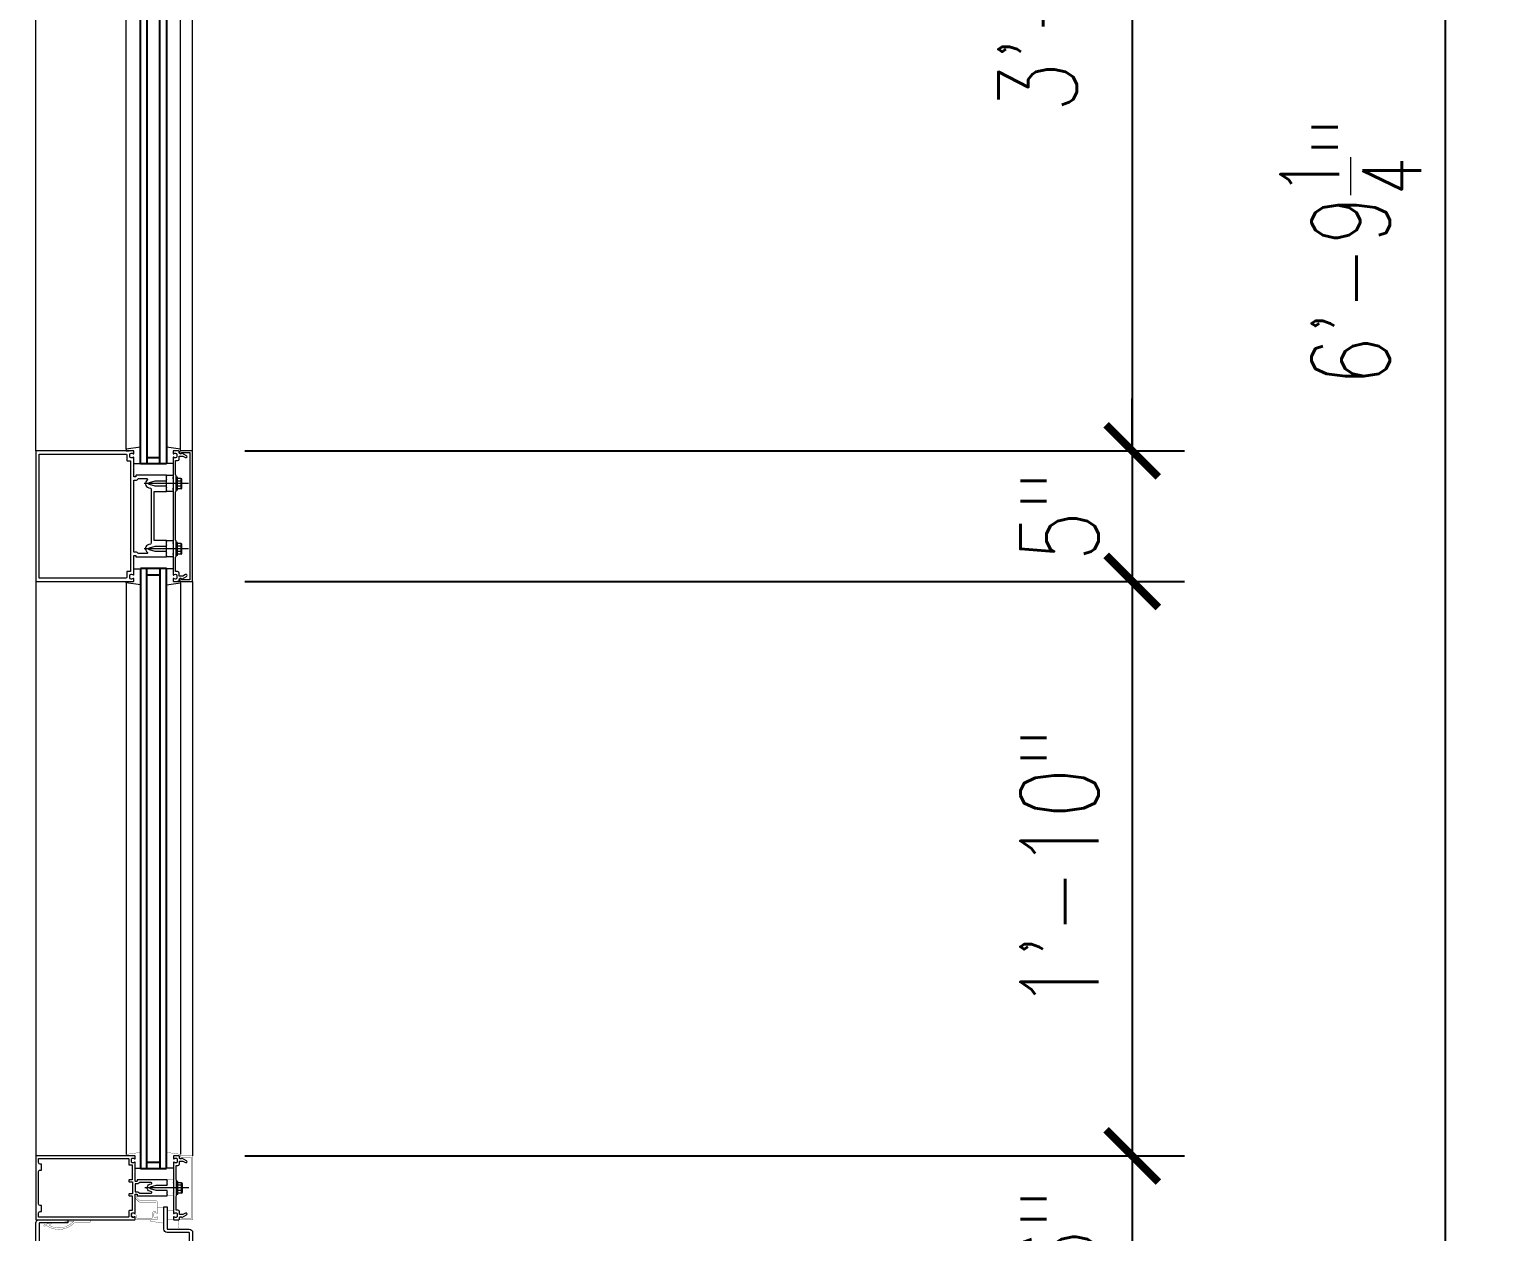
# Model space of a CAD drawing. Header units: inches. Extents: x 3850 to 5846, y -3 to 909.
# Drawn here: x 4794.1 to 4850.5, y 732.1 to 778.1 of the extents above; entities that cross this region are included whole.
import ezdxf

# ---------------------------------------------------------------- set-up
doc = ezdxf.new("R2010")
doc.units = ezdxf.units.IN
doc.header["$LTSCALE"] = 0.5
doc.header["$MEASUREMENT"] = 0
doc.layers.get('0').update_dxf_attribs({"lineweight": 18})
doc.layers.get('Defpoints').update_dxf_attribs({"color": 140, "lineweight": 18})
for name, color, linetype, lineweight in [('A-Anno-Dims', 211, 'Continuous', 18), ('A-Detl-Fine', 90, 'Continuous', 18), ('A-Detl-Medm', 31, 'Continuous', 25), ('A-Detl-Thin', 150, 'Continuous', 18), ('A-Detl-Wide', 213, 'Continuous', 50)]:
    doc.layers.add(name, color=color, linetype=linetype, lineweight=lineweight)
doc.styles.add('Arch-Dim', font='romans.shx', dxfattribs={"width": 0.75})
doc.dimstyles.new('Aec-Arch-I-96', dxfattribs={"dimscale": 96, "dimtxt": 0.09375, "dimasz": 0.0625, "dimexe": 0.0625, "dimexo": 0.0625, "dimgap": 0.03125, "dimtad": 1, "dimdec": 4, "dimzin": 3, "dimdsep": 46, "dimlunit": 4, "dimtxsty": 'Arch-Dim', "dimblk": 'ARCHTICK', "dimcen": 0.09375, "dimazin": 2, "dimtfac": 0.75, "dimtdec": 4, "dimtix": 1, "dimtmove": 2, "dimatfit": 2, "dimfxl": 1, "dimtolj": 1, "dimtzin": 0, "dimarcsym": 0})

# ---------------------------------------------------------------- blocks, each defined once
blk = doc.blocks.new('_ArchTick')
at = {"color": 0, "linetype": 'ByBlock', "const_width": 0.15}
blk.add_lwpolyline([(-0.5, -0.5), (0.5, 0.5)], dxfattribs=at)
blk = doc.blocks.new('*D156')
at = {"layer": 'A-Anno-Dims', "color": 0, "lineweight": -2, "transparency": 16777216}
for p, q in [((4802.32, 810.25), (4850.32, 810.25)), ((4848.32, 729.004), (4848.32, 810.25)), ((4802.32, 729.004), (4850.32, 729.004))]:
    blk.add_line(p, q, dxfattribs=at)
at = {"layer": 'Defpoints', "color": 0, "transparency": 16777216}
for p in [(4800.32, 810.25), (4848.32, 810.25), (4800.32, 729.004)]:
    blk.add_point(p, dxfattribs=at)
at = {"layer": 'A-Anno-Dims', "color": 0, "lineweight": -2, "transparency": 16777216, "xscale": 2, "yscale": 2, "zscale": 2}
for p, rotation in [((4848.32, 810.25), 90), ((4848.32, 729.004), 270)]:
    blk.add_blockref('_ArchTick', p, dxfattribs=dict(at, rotation=rotation))
at = {"layer": 'A-Anno-Dims', "color": 0, "transparency": 16777216, "insert": (4844.695, 769.627), "char_height": 3, "attachment_point": 5, "rotation": 90, "style": 'Arch-Dim'}
blk.add_mtext('\\A1;6\'-9{\\H0.750000x;\\S1/4;}"', dxfattribs=at)
blk = doc.blocks.new('*D157')
at = {"layer": 'A-Anno-Dims', "color": 0, "lineweight": -2, "transparency": 16777216}
for p, q in [((4802.32, 810.25), (4862.321, 810.25)), ((4860.321, 57), (4860.321, 810.25)), ((4802.32, 57), (4862.321, 57))]:
    blk.add_line(p, q, dxfattribs=at)
at = {"layer": 'Defpoints', "color": 0, "transparency": 16777216}
for p in [(4800.32, 810.25), (4860.321, 810.25), (4800.32, 57)]:
    blk.add_point(p, dxfattribs=at)
at = {"layer": 'A-Anno-Dims', "color": 0, "lineweight": -2, "transparency": 16777216, "xscale": 2, "yscale": 2, "zscale": 2}
for p, rotation in [((4860.321, 810.25), 90), ((4860.321, 57), 270)]:
    blk.add_blockref('_ArchTick', p, dxfattribs=dict(at, rotation=rotation))
at = {"layer": 'A-Anno-Dims', "color": 0, "transparency": 16777216, "insert": (4856.696, 433.625), "char_height": 3, "attachment_point": 5, "rotation": 90, "style": 'Arch-Dim'}
blk.add_mtext('\\A1;62\'-9{\\H0.750000x;\\S1/4;}"', dxfattribs=at)
blk = doc.blocks.new('*D173')
at = {"layer": 'A-Detl-Wide', "color": 0, "lineweight": -2, "transparency": 16777216}
for p, q in [((4802.32, 798.25), (4838.32, 798.25)), ((4836.32, 798.25), (4836.32, 762)), ((4802.32, 762), (4838.32, 762))]:
    blk.add_line(p, q, dxfattribs=at)
at = {"layer": 'Defpoints', "color": 0, "transparency": 16777216}
for p in [(4800.32, 798.25), (4800.32, 762), (4836.32, 762)]:
    blk.add_point(p, dxfattribs=at)
at = {"layer": 'A-Detl-Wide', "color": 0, "lineweight": -2, "transparency": 16777216, "xscale": 2, "yscale": 2, "zscale": 2}
for p, rotation in [((4836.32, 798.25), 90), ((4836.32, 762), 270)]:
    blk.add_blockref('_ArchTick', p, dxfattribs=dict(at, rotation=rotation))
at = {"layer": 'A-Detl-Wide', "color": 0, "transparency": 16777216, "insert": (4832.695, 780.125), "char_height": 3, "attachment_point": 5, "rotation": 90, "style": 'Arch-Dim'}
blk.add_mtext('\\A1;3\'-0{\\H0.750000x;\\S1/4;}"', dxfattribs=at)
blk = doc.blocks.new('*D174')
at = {"layer": 'A-Detl-Wide', "color": 0, "lineweight": -2, "transparency": 16777216}
for p, q in [((4836.32, 762), (4836.32, 764)), ((4802.32, 762), (4838.32, 762)), ((4836.32, 762), (4836.32, 757)), ((4802.32, 757), (4838.32, 757)), ((4836.32, 757), (4836.32, 755))]:
    blk.add_line(p, q, dxfattribs=at)
at = {"layer": 'Defpoints', "color": 0, "transparency": 16777216}
for p in [(4800.32, 762), (4800.32, 757), (4836.32, 757)]:
    blk.add_point(p, dxfattribs=at)
at = {"layer": 'A-Detl-Wide', "color": 0, "lineweight": -2, "transparency": 16777216, "xscale": 2, "yscale": 2, "zscale": 2}
for p, rotation in [((4836.32, 762), 270), ((4836.32, 757), 90)]:
    blk.add_blockref('_ArchTick', p, dxfattribs=dict(at, rotation=rotation))
at = {"layer": 'A-Detl-Wide', "color": 0, "transparency": 16777216, "insert": (4833.534, 759.5), "char_height": 3, "attachment_point": 5, "rotation": 90, "style": 'Arch-Dim'}
blk.add_mtext('\\A1;5"', dxfattribs=at)
blk = doc.blocks.new('*D175')
at = {"layer": 'A-Detl-Wide', "color": 0, "lineweight": -2, "transparency": 16777216}
for p, q in [((4802.32, 757), (4838.32, 757)), ((4836.32, 757), (4836.32, 735)), ((4802.32, 735), (4838.32, 735))]:
    blk.add_line(p, q, dxfattribs=at)
at = {"layer": 'Defpoints', "color": 0, "transparency": 16777216}
for p in [(4800.32, 757), (4800.32, 735), (4836.32, 735)]:
    blk.add_point(p, dxfattribs=at)
at = {"layer": 'A-Detl-Wide', "color": 0, "lineweight": -2, "transparency": 16777216, "xscale": 2, "yscale": 2, "zscale": 2}
for p, rotation in [((4836.32, 757), 90), ((4836.32, 735), 270)]:
    blk.add_blockref('_ArchTick', p, dxfattribs=dict(at, rotation=rotation))
at = {"layer": 'A-Detl-Wide', "color": 0, "transparency": 16777216, "insert": (4833.534, 746), "char_height": 3, "attachment_point": 5, "rotation": 90, "style": 'Arch-Dim'}
blk.add_mtext('\\A1;1\'-10"', dxfattribs=at)
blk = doc.blocks.new('*D176')
at = {"layer": 'A-Detl-Wide', "color": 0, "lineweight": -2, "transparency": 16777216}
for p, q in [((4802.32, 735), (4838.32, 735)), ((4836.32, 735), (4836.32, 729.003)), ((4795.819, 729.003), (4838.32, 729.003))]:
    blk.add_line(p, q, dxfattribs=at)
at = {"layer": 'Defpoints', "color": 0, "transparency": 16777216}
for p in [(4800.32, 735), (4793.819, 729.003), (4836.32, 729.003)]:
    blk.add_point(p, dxfattribs=at)
at = {"layer": 'A-Detl-Wide', "color": 0, "lineweight": -2, "transparency": 16777216, "xscale": 2, "yscale": 2, "zscale": 2}
for p, rotation in [((4836.32, 735), 90), ((4836.32, 729.003), 270)]:
    blk.add_blockref('_ArchTick', p, dxfattribs=dict(at, rotation=rotation))
at = {"layer": 'A-Detl-Wide', "color": 0, "transparency": 16777216, "insert": (4833.534, 732.001), "char_height": 3, "attachment_point": 5, "rotation": 90, "style": 'Arch-Dim'}
blk.add_mtext('\\A1;6"', dxfattribs=at)

msp = doc.modelspace()

# ---------------------------------------------------------------- linework, layer by layer
at = {"layer": 'A-Detl-Fine'}
for p, q in [((4797.78003, 762.06037), (4797.78003, 798.19097)), ((4799.85954, 762.06037), (4799.85954, 798.18918)), ((4799.85954, 762.05998), (4799.31954, 762.13652)), ((4799.85954, 761.99998), (4799.85954, 762.05998)), ((4798.07003, 761.51998), (4798.32003, 761.51998)), ((4799.56954, 761.51998), (4799.31954, 761.51998)), ((4799.73857, 760.99317), (4799.69857, 760.99317)), ((4799.69857, 760.49317), (4799.69857, 760.99317)), ((4799.73857, 760.49317), (4799.73857, 760.99317)), ((4799.87825, 760.94609), (4799.73857, 760.94609)), ((4799.87825, 760.84463), (4799.73857, 760.84463)), ((4799.88218, 760.55658), (4799.88218, 760.92977)), ((4799.90088, 760.92977), (4799.88218, 760.92977)), ((4799.91318, 760.59099), (4799.91318, 760.89536)), ((4800.16429, 760.74998), (4798.47048, 760.74998)), ((4799.73857, 760.49317), (4799.69857, 760.49317)), ((4799.87825, 760.64171), (4799.73857, 760.64171)), ((4799.87825, 760.54026), (4799.73857, 760.54026)), ((4799.90088, 760.55658), (4799.88218, 760.55658)), ((4800.16429, 758.24998), (4798.47048, 758.24998)), ((4799.73857, 758.49317), (4799.69857, 758.49317)), ((4799.69857, 757.99317), (4799.69857, 758.49317)), ((4799.73857, 757.99317), (4799.69857, 757.99317)), ((4799.73857, 757.99317), (4799.73857, 758.49317)), ((4799.87825, 758.44609), (4799.73857, 758.44609)), ((4799.87825, 758.34463), (4799.73857, 758.34463)), ((4799.87825, 758.14171), (4799.73857, 758.14171)), ((4799.87825, 758.04026), (4799.73857, 758.04026)), ((4799.90088, 758.42977), (4799.88218, 758.42977)), ((4799.88218, 758.05658), (4799.88218, 758.42977)), ((4799.90088, 758.05658), (4799.88218, 758.05658)), ((4799.91318, 758.09099), (4799.91318, 758.39536)), ((4798.07003, 757.47959), (4798.32003, 757.47959)), ((4799.56954, 757.47959), (4799.31954, 757.47959)), ((4797.78003, 756.93959), (4797.78003, 735.05899)), ((4799.85954, 756.93959), (4799.85954, 735.06047)), ((4798.12127, 734.53128), (4798.31978, 734.53128)), ((4799.58663, 734.53128), (4799.34231, 734.53128)), ((4800.18136, 733.77846), (4798.48755, 733.77846)), ((4799.75564, 734.02164), (4799.71564, 734.02164)), ((4799.71564, 733.52164), (4799.71564, 734.02164)), ((4799.75564, 733.52164), (4799.75564, 734.02164)), ((4799.89532, 733.97456), (4799.75564, 733.97456)), ((4799.89532, 733.87311), (4799.75564, 733.87311)), ((4799.89925, 733.58505), (4799.89925, 733.95824)), ((4799.91795, 733.95824), (4799.89925, 733.95824)), ((4799.93025, 733.61946), (4799.93025, 733.92384)), ((4799.75564, 733.52164), (4799.71564, 733.52164)), ((4799.89532, 733.67019), (4799.75564, 733.67019)), ((4799.89532, 733.56873), (4799.75564, 733.56873)), ((4799.91795, 733.58505), (4799.89925, 733.58505))]:
    msp.add_line(p, q, dxfattribs=at)
for points in [[(4798.32003, 762.13652), (4797.78003, 762.05998), (4797.78003, 761.99998), (4797.89566, 761.99998)], [(4798.32003, 756.86306), (4797.78003, 756.93959), (4797.78003, 756.99959), (4797.89566, 756.99959)], [(4799.31954, 756.86306), (4799.85954, 756.93959), (4799.85954, 756.99959), (4799.74391, 756.99959)]]:
    msp.add_lwpolyline(points, dxfattribs=at)
for points in [[(4799.56978, 760.43698), (4799.31978, 760.43698), (4799.31978, 761.06298), (4799.56978, 761.06298)], [(4799.56978, 757.93698), (4799.31978, 757.93698), (4799.31978, 758.56298), (4799.56978, 758.56298)]]:
    msp.add_lwpolyline(points, close=True, dxfattribs=at)
at = {"layer": 'A-Detl-Fine', "const_width": 0.01111}
for points in [[(4798.32003, 735.13377), (4797.79232, 735.05899)], [(4797.79232, 735.05899), (4797.79232, 735.00035)], [(4797.79232, 735.00035), (4797.90531, 735.00035)], [(4799.33183, 735.13525), (4799.85954, 735.06047)], [(4799.85954, 735.00184), (4799.74654, 735.00184)], [(4799.85954, 735.06047), (4799.85954, 735.00184)], [(4799.34256, 734.08433), (4799.58685, 734.08433)], [(4799.58685, 733.47259), (4799.34256, 733.47259)], [(4798.97633, 733.02561), (4799.22064, 733.02561)], [(4799.5871, 732.9091), (4799.34278, 732.9091)], [(4794.64319, 732.3695), (4794.63178, 732.36332), (4794.6241, 732.35311), (4794.62129, 732.34038)], [(4794.62129, 732.34038), (4794.62544, 732.32511), (4794.63632, 732.31423), (4794.65159, 732.31008)], [(4794.64318, 732.3695), (4794.90816, 732.43529)], [(4794.65159, 732.31008), (4794.65367, 732.31016), (4794.65576, 732.31037), (4794.65775, 732.31068)], [(4794.73071, 732.3288), (4794.65778, 732.31072)], [(4794.73052, 732.32888), (4794.79021, 732.29255), (4794.8532, 732.26089), (4794.9189, 732.23422), (4794.98667, 732.2129), (4795.05591, 732.19725), (4795.12598, 732.18762), (4795.19628, 732.18433)], [(4794.82137, 732.34311), (4794.89035, 732.3089), (4794.96405, 732.28155), (4795.04075, 732.26148), (4795.11873, 732.24913), (4795.19628, 732.24491)], [(4794.9165, 732.41828), (4794.82231, 732.34302)], [(4794.91068, 732.43562), (4794.90984, 732.43558), (4794.90898, 732.43546), (4794.90816, 732.43529)], [(4794.92031, 732.42599), (4794.919, 732.43085), (4794.91554, 732.43431), (4794.91068, 732.43562)], [(4794.91652, 732.41832), (4794.91856, 732.42044), (4794.91986, 732.42306), (4794.92031, 732.42599)], [(4795.19628, 732.24491), (4795.26031, 732.24774), (4795.32363, 732.25608), (4795.38588, 732.26974), (4795.4467, 732.28852), (4795.50573, 732.31224), (4795.56262, 732.34068), (4795.61701, 732.37366), (4795.66854, 732.41098), (4795.71686, 732.45243), (4795.76161, 732.49783)], [(4795.19628, 732.18433), (4795.25929, 732.18693), (4795.32195, 732.19459), (4795.38387, 732.20714), (4795.44472, 732.22437), (4795.50411, 732.24611), (4795.56169, 732.27217), (4795.6171, 732.30235), (4795.66998, 732.33647), (4795.71997, 732.37434), (4795.76669, 732.41577), (4795.8098, 732.46057)], [(4795.41901, 732.49634), (4795.41901, 732.52664)], [(4795.76182, 732.49634), (4795.41901, 732.49634)], [(4795.44931, 732.55692), (4795.43404, 732.55278), (4795.42317, 732.5419), (4795.41903, 732.52664)], [(4795.44931, 732.55692), (4796.39623, 732.55692)], [(4796.39623, 732.45921), (4795.80989, 732.45921)], [(4796.39623, 732.55692), (4796.39623, 732.45921)], [(4798.69294, 732.55655), (4798.80593, 732.55655)], [(4798.69294, 732.49791), (4798.69294, 732.55655)], [(4799.22064, 732.42313), (4798.69294, 732.49791)], [(4799.34278, 732.55731), (4799.5871, 732.55731)], [(4799.80809, 732.56448), (4799.79437, 732.50333), (4799.78614, 732.44097), (4799.7834, 732.378)], [(4799.7834, 732.378), (4799.78614, 732.31503), (4799.79437, 732.25266), (4799.80809, 732.19152)]]:
    msp.add_lwpolyline(points, dxfattribs=at)
at = {"layer": 'A-Detl-Fine'}
for centre, radius, start, end in [((4799.85887, 760.89536), 0.05431, 290.9107, 69.0893), ((4799.74833, 760.74317), 0.16485, 322.0123, 37.9877), ((4799.85887, 760.59099), 0.05431, 290.9107, 69.0893), ((4799.85887, 758.39536), 0.05431, 290.9107, 69.0893), ((4799.74833, 758.24317), 0.16485, 322.0123, 37.9877), ((4799.85887, 758.09099), 0.05431, 290.9107, 69.0893), ((4799.87594, 733.92384), 0.05431, 290.9107, 69.0893), ((4799.7654, 733.77164), 0.16485, 322.0123, 37.9877), ((4799.87594, 733.61946), 0.05431, 290.9107, 69.0893)]:
    msp.add_arc(centre, radius, start, end, dxfattribs=at)
at = {"layer": 'A-Detl-Medm', "linetype": 'Continuous'}
for p, q in [((4798.31978, 761.49959), (4798.31978, 798.73859)), ((4798.56978, 798.73859), (4798.56978, 761.49959)), ((4799.06978, 761.49959), (4799.06978, 798.73859)), ((4799.31978, 798.73859), (4799.31978, 761.49959)), ((4798.56978, 761.49959), (4798.31978, 761.49959)), ((4798.56978, 761.74959), (4799.06978, 761.74959)), ((4799.06978, 761.49959), (4798.56978, 761.49959)), ((4799.31978, 761.49959), (4799.06978, 761.49959)), ((4798.31978, 757.49998), (4798.31978, 734.51137)), ((4798.56978, 757.49998), (4798.31978, 757.49998)), ((4799.06978, 757.49998), (4798.56978, 757.49998)), ((4798.56978, 734.51137), (4798.56978, 757.49998)), ((4799.06978, 757.49998), (4799.06978, 734.51137)), ((4799.31978, 757.49998), (4799.06978, 757.49998)), ((4799.31978, 734.51137), (4799.31978, 757.49998)), ((4798.56978, 757.24998), (4799.06978, 757.24998)), ((4798.31978, 734.51137), (4799.31978, 734.51137)), ((4798.56978, 734.75566), (4799.06978, 734.75566))]:
    msp.add_line(p, q, dxfattribs=at)
at = {"layer": 'A-Detl-Thin'}
for p, q in [((4794.31978, 761.99998), (4794.31993, 798.24998)), ((4800.31978, 761.99998), (4800.31978, 798.24998)), ((4794.31978, 756.99998), (4794.31963, 734.99998)), ((4800.31978, 756.99998), (4800.31978, 734.99998)), ((4798.10149, 734.99998), (4794.31963, 734.99998)), ((4794.31963, 734.99998), (4794.31963, 732.55692)), ((4794.41736, 734.7459), (4794.41736, 734.90225)), ((4794.41736, 734.90225), (4797.84742, 734.90225)), ((4797.84742, 734.90225), (4797.84742, 734.90223)), ((4797.84742, 734.90223), (4797.86221, 734.89822)), ((4797.86221, 734.89822), (4797.87271, 734.88771)), ((4797.87271, 734.88771), (4797.87671, 734.87294)), ((4797.87671, 734.87294), (4797.87673, 734.87294)), ((4797.87673, 734.87294), (4797.87673, 734.67261)), ((4797.97445, 734.78108), (4797.97445, 734.86706)), ((4797.97445, 734.86706), (4797.97447, 734.86706)), ((4797.97447, 734.86706), (4797.98115, 734.89171)), ((4797.98115, 734.89171), (4797.99866, 734.90922)), ((4797.99866, 734.90922), (4798.02331, 734.9159)), ((4798.02331, 734.9159), (4798.02331, 734.91594)), ((4798.02331, 734.91594), (4798.03358, 734.91594)), ((4798.03358, 734.91594), (4798.0336, 734.91592)), ((4798.0336, 734.91592), (4798.05652, 734.91287)), ((4798.05652, 734.91287), (4798.07768, 734.90405)), ((4798.07768, 734.90405), (4798.09599, 734.88994)), ((4798.09599, 734.88994), (4798.09599, 734.89)), ((4798.09599, 734.89), (4798.10657, 734.88564)), ((4798.10149, 734.99994), (4798.10149, 734.99998)), ((4798.11134, 734.99728), (4798.10149, 734.99994)), ((4798.10657, 734.88564), (4798.11657, 734.88976)), ((4798.11835, 734.99028), (4798.11134, 734.99728)), ((4798.11657, 734.88976), (4798.121, 734.9003)), ((4798.121, 734.98043), (4798.11835, 734.99028)), ((4798.12104, 734.98043), (4798.121, 734.98043)), ((4798.121, 734.9003), (4798.12104, 734.9003)), ((4798.12104, 734.9003), (4798.12104, 734.98043)), ((4794.41738, 734.7459), (4794.41736, 734.7459)), ((4794.41736, 733.15791), (4794.41736, 734.39899)), ((4794.41736, 734.39899), (4794.4174, 734.39899)), ((4794.4254, 734.71633), (4794.41738, 734.7459)), ((4794.4174, 734.39899), (4794.42541, 734.42856)), ((4794.44643, 734.69531), (4794.4254, 734.71633)), ((4794.42541, 734.42856), (4794.44643, 734.44958)), ((4794.476, 734.6873), (4794.44643, 734.69531)), ((4794.44643, 734.44958), (4794.476, 734.45759)), ((4794.476, 734.68726), (4794.476, 734.6873)), ((4794.53463, 734.68726), (4794.476, 734.68726)), ((4794.476, 734.45759), (4794.476, 734.45761)), ((4794.476, 734.45761), (4794.53463, 734.45761)), ((4794.53463, 734.45761), (4794.53463, 734.68726)), ((4797.87673, 734.67261), (4797.87674, 734.67261)), ((4797.87674, 734.67261), (4797.87941, 734.66276)), ((4797.87941, 734.66276), (4797.88642, 734.65576)), ((4797.88642, 734.65576), (4797.89627, 734.65309)), ((4797.89627, 734.65309), (4797.89627, 734.65307)), ((4797.89627, 734.65307), (4797.99888, 734.65307)), ((4797.97447, 734.78108), (4797.97445, 734.78108)), ((4797.98115, 734.75644), (4797.97447, 734.78108)), ((4797.99866, 734.73892), (4797.98115, 734.75644)), ((4798.02331, 734.73224), (4797.99866, 734.73892)), ((4797.99888, 734.65307), (4797.99888, 734.08433)), ((4798.02331, 734.73222), (4798.02331, 734.73224)), ((4798.03358, 734.73222), (4798.02331, 734.73222)), ((4798.05648, 734.73528), (4798.03358, 734.73224)), ((4798.03358, 734.73224), (4798.03358, 734.73222)), ((4798.07764, 734.74408), (4798.05648, 734.73528)), ((4798.09596, 734.75818), (4798.07764, 734.74408)), ((4798.09599, 734.75815), (4798.09596, 734.75818)), ((4798.10657, 734.76251), (4798.09599, 734.75815)), ((4798.10638, 734.38921), (4798.12104, 734.40387)), ((4798.12104, 734.37456), (4798.10638, 734.38921)), ((4798.11657, 734.75838), (4798.10657, 734.76251)), ((4798.121, 734.74784), (4798.11657, 734.75838)), ((4798.12104, 734.74784), (4798.121, 734.74784)), ((4798.12104, 734.40387), (4798.12104, 734.74784)), ((4798.12104, 734.03545), (4798.12104, 734.37456)), ((4797.87674, 734.06478), (4797.87673, 734.06478)), ((4797.87673, 734.06478), (4797.87673, 734.02569)), ((4797.87673, 734.02569), (4797.87674, 734.02569)), ((4797.87941, 734.07463), (4797.87674, 734.06478)), ((4797.87674, 734.02569), (4797.87941, 734.01584)), ((4797.88642, 734.08164), (4797.87941, 734.07463)), ((4797.87941, 734.01584), (4797.88642, 734.00883)), ((4797.89627, 734.08431), (4797.88642, 734.08164)), ((4797.88642, 734.00883), (4797.89627, 734.00616)), ((4797.99888, 734.08433), (4797.89627, 734.08433)), ((4797.89627, 734.08433), (4797.89627, 734.08431)), ((4797.89627, 734.00616), (4797.89627, 734.00614)), ((4797.89627, 734.00614), (4798.02331, 734.00614)), ((4798.02331, 734.00614), (4798.02331, 733.55075)), ((4798.12238, 734.03053), (4798.12104, 734.03545)), ((4798.18553, 733.92796), (4798.12104, 733.92796)), ((4798.12104, 733.92796), (4798.12104, 733.62894)), ((4798.12588, 734.02703), (4798.12238, 734.03053)), ((4798.1308, 734.02569), (4798.12588, 734.02703)), ((4798.18553, 734.02569), (4798.1308, 734.02569)), ((4798.22419, 733.93519), (4798.18551, 733.92798)), ((4798.18551, 733.92798), (4798.18553, 733.92796)), ((4798.19045, 734.02704), (4798.18553, 734.02571)), ((4798.18553, 734.02571), (4798.18553, 734.02569)), ((4798.19395, 734.03053), (4798.19045, 734.02704)), ((4798.19528, 734.03545), (4798.19395, 734.03053)), ((4798.1953, 734.03545), (4798.19528, 734.03545)), ((4798.19531, 734.07455), (4798.1953, 734.07455)), ((4798.1953, 734.07455), (4798.1953, 734.03545)), ((4798.19665, 734.07947), (4798.19531, 734.07455)), ((4798.20015, 734.08298), (4798.19665, 734.07947)), ((4798.20508, 734.08431), (4798.20015, 734.08298)), ((4799.34256, 734.08433), (4798.20508, 734.08433)), ((4798.20508, 734.08433), (4798.20508, 734.08431)), ((4798.25723, 733.9554), (4798.22419, 733.93519)), ((4798.28126, 733.98658), (4798.25723, 733.9554)), ((4798.28128, 733.9866), (4798.28126, 733.98658)), ((4798.73422, 733.9866), (4798.28128, 733.9866)), ((4798.58247, 733.80329), (4798.59938, 733.85018)), ((4798.58247, 733.75362), (4798.58247, 733.80329)), ((4798.59938, 733.70673), (4798.58247, 733.75362)), ((4798.59938, 733.85018), (4798.6332, 733.88875)), ((4798.6332, 733.66817), (4798.59938, 733.70673)), ((4798.6332, 733.88875), (4798.68392, 733.91344)), ((4798.68153, 733.79552), (4798.70921, 733.81905)), ((4798.68153, 733.7614), (4798.68153, 733.79552)), ((4798.70921, 733.73787), (4798.68153, 733.7614)), ((4798.68391, 733.91344), (4798.7418, 733.92897)), ((4798.68392, 733.91344), (4798.68391, 733.91344)), ((4798.70921, 733.81906), (4798.92235, 733.87617)), ((4798.70921, 733.81905), (4798.70921, 733.81906)), ((4798.70921, 733.73783), (4798.70921, 733.73787)), ((4798.92235, 733.68073), (4798.70921, 733.73783)), ((4798.73422, 733.98658), (4798.73422, 733.9866)), ((4798.75877, 733.97362), (4798.73422, 733.98658)), ((4798.7418, 733.92899), (4798.76216, 733.94785)), ((4798.7418, 733.92897), (4798.7418, 733.92899)), ((4798.76216, 733.94785), (4798.75877, 733.97362)), ((4798.92235, 733.87617), (4799.34256, 733.87617)), ((4799.34256, 734.04524), (4799.34256, 734.08433)), ((4799.35722, 734.03057), (4799.34256, 734.04524)), ((4799.34256, 734.01591), (4799.35722, 734.03057)), ((4799.34256, 733.94457), (4799.34256, 734.01591)), ((4799.35722, 733.92993), (4799.34256, 733.94457)), ((4799.34256, 733.91526), (4799.35722, 733.92993)), ((4799.34256, 733.87617), (4799.34256, 733.91526)), ((4794.41738, 733.15791), (4794.41736, 733.15791)), ((4794.4254, 733.12834), (4794.41738, 733.15791)), ((4797.87674, 733.5312), (4797.87673, 733.5312)), ((4797.87673, 733.5312), (4797.87673, 733.49213)), ((4797.87673, 733.49213), (4797.87674, 733.49213)), ((4797.87941, 733.54106), (4797.87674, 733.5312)), ((4797.87674, 733.49213), (4797.87941, 733.48228)), ((4797.88642, 733.54806), (4797.87941, 733.54106)), ((4797.87941, 733.48228), (4797.88642, 733.47527)), ((4797.89627, 733.55073), (4797.88642, 733.54806)), ((4797.88642, 733.47527), (4797.89627, 733.47261)), ((4798.02331, 733.55075), (4797.89627, 733.55075)), ((4797.89627, 733.55075), (4797.89627, 733.55073)), ((4797.89627, 733.47261), (4797.89627, 733.47259)), ((4797.89627, 733.47259), (4797.99888, 733.47259)), ((4797.99888, 733.47259), (4797.99888, 732.90385)), ((4798.10638, 733.16769), (4798.12104, 733.18235)), ((4798.12104, 733.15302), (4798.10638, 733.16769)), ((4798.12104, 733.62894), (4798.18553, 733.62894)), ((4798.12104, 733.52144), (4798.12238, 733.52636)), ((4798.12104, 733.18235), (4798.12104, 733.52144)), ((4798.12104, 732.80906), (4798.12104, 733.15302)), ((4798.12238, 733.52636), (4798.12588, 733.52986)), ((4798.12588, 733.52986), (4798.1308, 733.53119)), ((4798.1308, 733.53119), (4798.1308, 733.5312)), ((4798.1308, 733.5312), (4798.18553, 733.5312)), ((4798.18553, 733.62894), (4798.18557, 733.62892)), ((4798.18553, 733.5312), (4798.18553, 733.53119)), ((4798.18553, 733.53119), (4798.19045, 733.52986)), ((4798.18557, 733.62892), (4798.22425, 733.62169)), ((4798.19045, 733.52986), (4798.19395, 733.52636)), ((4798.19395, 733.52636), (4798.19528, 733.52144)), ((4798.19528, 733.52144), (4798.1953, 733.52144)), ((4798.1953, 733.52144), (4798.1953, 733.48235)), ((4798.1953, 733.48235), (4798.19531, 733.48235)), ((4798.19531, 733.48235), (4798.19665, 733.47743)), ((4798.19665, 733.47743), (4798.20015, 733.47392)), ((4798.20015, 733.47392), (4798.20508, 733.47259)), ((4798.20508, 733.47259), (4799.34256, 733.47259)), ((4798.22425, 733.62169), (4798.25728, 733.60145)), ((4798.25728, 733.60145), (4798.28128, 733.57026)), ((4798.28128, 733.5703), (4798.73422, 733.5703)), ((4798.28128, 733.57026), (4798.28128, 733.5703)), ((4798.68392, 733.64347), (4798.6332, 733.66817)), ((4798.68391, 733.64345), (4798.68392, 733.64347)), ((4798.7418, 733.62794), (4798.68391, 733.64345)), ((4798.73422, 733.57033), (4798.75877, 733.58328)), ((4798.73422, 733.5703), (4798.73422, 733.57033)), ((4798.74181, 733.62793), (4798.7418, 733.62794)), ((4798.76217, 733.60905), (4798.74181, 733.62793)), ((4798.75877, 733.58328), (4798.76217, 733.60905)), ((4799.34256, 733.68073), (4798.92235, 733.68073)), ((4799.34256, 733.64164), (4799.34256, 733.68073)), ((4799.35722, 733.62697), (4799.34256, 733.64164)), ((4799.34256, 733.61233), (4799.35722, 733.62697)), ((4799.34256, 733.54099), (4799.34256, 733.61233)), ((4799.35722, 733.52632), (4799.34256, 733.54099)), ((4799.34256, 733.51166), (4799.35722, 733.52632)), ((4799.34256, 733.47259), (4799.34256, 733.51166)), ((4794.41736, 732.65465), (4794.41736, 732.811)), ((4794.41736, 732.811), (4794.4174, 732.811)), ((4797.84742, 732.65465), (4794.41736, 732.65465)), ((4794.4174, 732.811), (4794.42541, 732.84057)), ((4794.44643, 733.10732), (4794.4254, 733.12834)), ((4794.42541, 732.84057), (4794.44643, 732.86159)), ((4794.476, 733.09931), (4794.44643, 733.10732)), ((4794.44643, 732.86159), (4794.476, 732.8696)), ((4794.476, 733.09929), (4794.476, 733.09931)), ((4794.53463, 733.09929), (4794.476, 733.09929)), ((4794.476, 732.8696), (4794.476, 732.86964)), ((4794.476, 732.86964), (4794.53463, 732.86964)), ((4794.53463, 732.86964), (4794.53463, 733.09929)), ((4797.86219, 732.65867), (4797.84742, 732.65467)), ((4797.84742, 732.65467), (4797.84742, 732.65465)), ((4797.8727, 732.66917), (4797.86219, 732.65867)), ((4797.87671, 732.68396), (4797.8727, 732.66917)), ((4797.87673, 732.68396), (4797.87671, 732.68396)), ((4797.87674, 732.8843), (4797.87673, 732.8843)), ((4797.87673, 732.8843), (4797.87673, 732.68396)), ((4797.87941, 732.89415), (4797.87674, 732.8843)), ((4797.88642, 732.90116), (4797.87941, 732.89415)), ((4797.89627, 732.90383), (4797.88642, 732.90116)), ((4797.99888, 732.90385), (4797.89627, 732.90385)), ((4797.89627, 732.90385), (4797.89627, 732.90383)), ((4797.97445, 732.68983), (4797.97445, 732.77581)), ((4797.97445, 732.77581), (4797.97447, 732.77581)), ((4797.97447, 732.68983), (4797.97445, 732.68983)), ((4797.97447, 732.77581), (4797.98115, 732.80046)), ((4797.98115, 732.66519), (4797.97447, 732.68983)), ((4797.98115, 732.80046), (4797.99866, 732.81798)), ((4797.99866, 732.64767), (4797.98115, 732.66519)), ((4797.99866, 732.81798), (4798.02331, 732.82465)), ((4798.02331, 732.641), (4797.99866, 732.64767)), ((4798.02331, 732.82465), (4798.02331, 732.82469)), ((4798.02331, 732.82469), (4798.03358, 732.82469)), ((4798.02331, 732.64096), (4798.02331, 732.641)), ((4798.03358, 732.64096), (4798.02331, 732.64096)), ((4798.03358, 732.82469), (4798.0336, 732.82465)), ((4798.05648, 732.64401), (4798.03358, 732.64098)), ((4798.03358, 732.64098), (4798.03358, 732.64096)), ((4798.0336, 732.82465), (4798.05652, 732.8216)), ((4798.07764, 732.65281), (4798.05648, 732.64401)), ((4798.05652, 732.8216), (4798.07768, 732.81279)), ((4798.09596, 732.66692), (4798.07764, 732.65281)), ((4798.07768, 732.81279), (4798.09599, 732.79867)), ((4798.09599, 732.6669), (4798.09596, 732.66692)), ((4798.09599, 732.79867), (4798.09599, 732.79875)), ((4798.09599, 732.79875), (4798.10657, 732.7944)), ((4798.10657, 732.67126), (4798.09599, 732.6669)), ((4798.10657, 732.7944), (4798.11657, 732.79852)), ((4798.11657, 732.66713), (4798.10657, 732.67126)), ((4798.11657, 732.79852), (4798.121, 732.80906)), ((4798.121, 732.65659), (4798.11657, 732.66713)), ((4798.11835, 732.56662), (4798.121, 732.57647)), ((4798.121, 732.80906), (4798.12104, 732.80906)), ((4798.12104, 732.65659), (4798.121, 732.65659)), ((4798.121, 732.57647), (4798.12104, 732.57647)), ((4798.12104, 732.57647), (4798.12104, 732.65659)), ((4794.31963, 732.55692), (4798.10149, 732.55692)), ((4798.10149, 732.55696), (4798.11134, 732.55961)), ((4798.10149, 732.55692), (4798.10149, 732.55696)), ((4798.11134, 732.55961), (4798.11835, 732.56662))]:
    msp.add_line(p, q, dxfattribs=at)
for points in [[(4799.31978, 758.07998), (4799.33478, 758.09498), (4799.31978, 758.10998), (4799.31978, 758.14998), (4798.88978, 758.14998), (4798.67167, 758.20842, -0.76732699), (4798.67167, 758.29154), (4798.88978, 758.34998), (4799.31978, 758.34998), (4799.31978, 758.38998), (4799.33478, 758.40498), (4799.31978, 758.41998), (4799.31978, 758.49298), (4799.33478, 758.50798), (4799.31978, 758.52298), (4799.31978, 758.56298), (4798.85226, 758.56298), (4798.85226, 760.43698), (4799.31978, 760.43698), (4799.31978, 760.47698), (4799.33478, 760.49198), (4799.31978, 760.50698), (4799.31978, 760.57998), (4799.33478, 760.59498), (4799.31978, 760.60998), (4799.31978, 760.64998), (4798.88978, 760.64998), (4798.67167, 760.70842, -0.76732699), (4798.67167, 760.79154), (4798.88978, 760.84998), (4799.31978, 760.84998), (4799.31978, 760.88998), (4799.33478, 760.90498), (4799.31978, 760.91998), (4799.31978, 760.99298), (4799.33478, 761.00798), (4799.31978, 761.02298), (4799.31978, 761.06298), (4798.15578, 761.06298, 0.41421356), (4798.14578, 761.05298), (4798.14578, 761.01298, -0.41421356), (4798.13578, 761.00298), (4798.07978, 761.00298, -0.41421356), (4798.06978, 761.01298), (4798.06978, 761.35998), (4798.05478, 761.37498), (4798.06978, 761.38998), (4798.06978, 761.74198, 0.6693765), (4798.04414, 761.75255, -0.19977293), (4797.98029, 761.72598), (4797.96978, 761.72598, -0.41421356), (4797.91978, 761.77598), (4797.91978, 761.86398, -0.41421356), (4797.96978, 761.91398), (4797.98029, 761.91398, -0.19977293), (4798.04414, 761.88741, 0.6693765), (4798.06978, 761.89798), (4798.06978, 761.97998, 0.41421356), (4798.04978, 761.99998), (4794.31978, 761.99998), (4794.31978, 756.99998), (4798.04978, 756.99998, 0.41421356), (4798.06978, 757.01998), (4798.06978, 757.10198, 0.6693765), (4798.04414, 757.11255, -0.19977293), (4797.98029, 757.08598), (4797.96978, 757.08598, -0.41421356), (4797.91978, 757.13598), (4797.91978, 757.22398, -0.41421356), (4797.96978, 757.27398), (4797.98029, 757.27398, -0.19977293), (4798.04414, 757.24741, 0.6693765), (4798.06978, 757.25798), (4798.06978, 757.60998), (4798.05478, 757.62498), (4798.06978, 757.63998), (4798.06978, 757.98698, -0.41421356), (4798.07978, 757.99698), (4798.13578, 757.99698, -0.41421356), (4798.14578, 757.98698), (4798.14578, 757.94698, 0.41421356), (4798.15578, 757.93698), (4799.31978, 757.93698), (4799.31978, 757.97698), (4799.33478, 757.99198), (4799.31978, 758.00698)], [(4799.69478, 761.04998), (4799.66978, 761.07498), (4799.66978, 761.62598), (4799.74578, 761.62598, 0.41421356), (4799.80578, 761.68598), (4799.80578, 761.79998), (4799.94061, 761.79998), (4800.04578, 761.73926, 1), (4800.08578, 761.80854), (4799.90315, 761.91398, -0.84909046), (4799.80578, 761.92998), (4799.80578, 761.96998, 0.41421356), (4799.77578, 761.99998), (4799.58978, 761.99998, 0.41421356), (4799.56978, 761.97998), (4799.56978, 761.89798, 0.6693765), (4799.59542, 761.88741, -0.19977293), (4799.65927, 761.91398), (4799.66978, 761.91398, -0.41421356), (4799.71978, 761.86398), (4799.71978, 761.77598, -0.41421356), (4799.66978, 761.72598), (4799.65927, 761.72598, -0.19977293), (4799.59542, 761.75255, 0.6693765), (4799.56978, 761.74198), (4799.56978, 760.97498), (4799.55478, 760.95998), (4799.56978, 760.94498), (4799.56978, 760.55498), (4799.55478, 760.53998), (4799.56978, 760.52498), (4799.56978, 758.47498), (4799.55478, 758.45998), (4799.56978, 758.44498), (4799.56978, 758.05498), (4799.55478, 758.03998), (4799.56978, 758.02498), (4799.56978, 757.25798, 0.6693765), (4799.59542, 757.24741, -0.19977293), (4799.65927, 757.27398), (4799.66978, 757.27398, -0.41421356), (4799.71978, 757.22398), (4799.71978, 757.13598, -0.41421356), (4799.66978, 757.08598), (4799.65927, 757.08598, -0.19977293), (4799.59542, 757.11255, 0.6693765), (4799.56978, 757.10198), (4799.56978, 757.01998, 0.41421356), (4799.58978, 756.99998), (4799.77578, 756.99998, 0.41421356), (4799.80578, 757.02998), (4799.80578, 757.06998, -0.84909046), (4799.90315, 757.08598), (4800.08578, 757.19142, 1), (4800.04578, 757.2607), (4799.94061, 757.19998), (4799.80578, 757.19998), (4799.80578, 757.31398, 0.41421356), (4799.74578, 757.37398), (4799.66978, 757.37398), (4799.66978, 757.92498), (4799.69478, 757.94998), (4799.69478, 758.23498), (4799.67978, 758.24998), (4799.69478, 758.26498), (4799.69478, 758.54998), (4799.66978, 758.57498), (4799.66978, 760.42498), (4799.69478, 760.44998), (4799.69478, 760.73498), (4799.67978, 760.74998), (4799.69478, 760.76498)], [(4799.89578, 761.93798), (4800.21978, 761.93798), (4800.21978, 757.06198), (4799.89578, 757.06198), (4799.89578, 757.07998, 1), (4799.81578, 757.07998), (4799.81578, 757.05998, 0.41421356), (4799.87578, 756.99998), (4800.31978, 756.99998), (4800.31978, 761.99998), (4799.87578, 761.99998, 0.41421356), (4799.81578, 761.93998), (4799.81578, 761.91998, 1), (4799.89578, 761.91998)], [(4797.81478, 757.37998, 0.41421356), (4797.79478, 757.35998), (4797.79478, 757.15498, -0.41421356), (4797.76478, 757.12498), (4794.44478, 757.12498), (4794.44478, 761.87498), (4797.76478, 761.87498, -0.41421356), (4797.79478, 761.84498), (4797.79478, 761.63998, 0.41421356), (4797.81478, 761.61998), (4797.94478, 761.61998), (4797.94478, 757.37998)], [(4798.70502, 758.42988), (4798.63932, 758.41228, 0.62443753), (4798.58152, 758.11592, -0.7194255), (4798.56343, 758.06198), (4798.24803, 758.06198, 0.25049165), (4798.13578, 758.12198), (4798.06978, 758.12198), (4798.06978, 760.87798), (4798.13578, 760.87798, 0.25049165), (4798.24803, 760.93798), (4798.56343, 760.93798, -0.7194255), (4798.58152, 760.88404, 0.62443753), (4798.63932, 760.58768), (4798.70502, 760.57008, -0.33945426), (4798.72726, 760.5411), (4798.72726, 758.45886, -0.33945426)], [(4800.31976, 732.06547), (4800.31976, 725.93449, -0.41421356), (4800.19476, 725.80949), (4799.35818, 725.80949, 0.41421356), (4799.34256, 725.79387), (4799.34256, 724.95443), (4799.2204, 724.95443), (4799.2204, 725.80665, -0.41421356), (4799.3454, 725.93165), (4800.18198, 725.93165, 0.41421356), (4800.1976, 725.94728), (4800.1976, 732.05269, 0.41421356), (4800.18198, 732.06831), (4799.3454, 732.06831, -0.41421356), (4799.2204, 732.19331), (4799.2204, 733.04553), (4799.34256, 733.04553), (4799.34256, 732.20609, 0.41421356), (4799.35818, 732.19047), (4800.19476, 732.19047, -0.41421356)], [(4794.44463, 725.44304, -0.41421356), (4794.31963, 725.56804), (4794.31963, 732.43192, -0.41421356), (4794.44463, 732.55692), (4795.53554, 732.55692), (4795.53554, 732.43476), (4794.45741, 732.43476, 0.41421356), (4794.44179, 732.41914), (4794.44179, 725.58082, 0.41421356), (4794.45741, 725.5652), (4795.53554, 725.5652), (4795.53554, 725.44304)]]:
    msp.add_lwpolyline(points, format="xyb", close=True, dxfattribs=at)
msp.add_lwpolyline([(4799.65141, 732.82161), (4799.67432, 732.82465), (4799.67432, 732.82469), (4799.68458, 732.82469), (4799.68458, 732.82465), (4799.70924, 732.81797), (4799.72676, 732.80045), (4799.73342, 732.77581), (4799.73344, 732.77581), (4799.73344, 732.68983), (4799.73342, 732.68983), (4799.72675, 732.66518), (4799.70923, 732.64766), (4799.68458, 732.64098), (4799.68458, 732.64096), (4799.67432, 732.64096), (4799.67432, 732.64098), (4799.6514, 732.64402), (4799.63024, 732.65283), (4799.61193, 732.66694), (4799.6119, 732.6669), (4799.60132, 732.67127), (4799.59132, 732.66714), (4799.58689, 732.65659), (4799.58685, 732.65659), (4799.58685, 732.57647), (4799.58689, 732.57647), (4799.58955, 732.56662), (4799.59655, 732.55961), (4799.6064, 732.55696), (4799.6064, 732.55692), (4799.78817, 732.55692), (4799.78817, 732.55696), (4799.80296, 732.56095), (4799.81347, 732.57146), (4799.81746, 732.58625), (4799.81748, 732.58625), (4799.81748, 732.62532), (4799.81751, 732.62532), (4799.83825, 732.66559), (4799.8801, 732.67247), (4799.91262, 732.64094), (4799.91264, 732.64096), (4800.0911, 732.744), (4800.09108, 732.74402), (4800.1055, 732.75849), (4800.11063, 732.77764), (4800.10539, 732.79738), (4800.09092, 732.81179), (4800.07177, 732.81693), (4800.05203, 732.81169), (4800.05201, 732.81171), (4799.94923, 732.75236), (4799.81748, 732.75236), (4799.81748, 732.86376), (4799.81746, 732.86374), (4799.80949, 732.89333), (4799.78847, 732.91437), (4799.75888, 732.92237), (4799.75886, 732.9224), (4799.68458, 732.9224), (4799.68458, 733.46086), (4799.70901, 733.48529), (4799.70901, 733.7638), (4799.69435, 733.77846), (4799.70901, 733.7931), (4799.70901, 734.07161), (4799.68458, 734.09604), (4799.68458, 734.6345), (4799.75886, 734.6345), (4799.75886, 734.63452), (4799.78844, 734.64251), (4799.80947, 734.66354), (4799.81746, 734.69311), (4799.81748, 734.69313), (4799.81748, 734.80454), (4799.94923, 734.80454), (4800.05201, 734.74518), (4800.05203, 734.7452), (4800.07177, 734.73996), (4800.09091, 734.74509), (4800.10537, 734.75952), (4800.11063, 734.77925), (4800.10551, 734.79839), (4800.0911, 734.81286), (4800.0911, 734.8129), (4799.91264, 734.91594), (4799.91262, 734.91594), (4799.88008, 734.88443), (4799.83824, 734.89131), (4799.81751, 734.93157), (4799.81748, 734.93157), (4799.81748, 734.97067), (4799.81746, 734.97067), (4799.81348, 734.98545), (4799.80297, 734.99596), (4799.78817, 734.99996), (4799.78817, 734.99998), (4799.6064, 734.99998), (4799.6064, 734.99994), (4799.59655, 734.99728), (4799.58955, 734.99028), (4799.58689, 734.98043), (4799.58685, 734.98043), (4799.58685, 734.9003), (4799.58689, 734.9003), (4799.59132, 734.88976), (4799.60132, 734.88564), (4799.6119, 734.89), (4799.61193, 734.88996), (4799.63025, 734.90407), (4799.65141, 734.91288), (4799.67432, 734.91592), (4799.67432, 734.91594), (4799.68458, 734.91594), (4799.68458, 734.9159), (4799.70924, 734.90922), (4799.72676, 734.8917), (4799.73342, 734.86706), (4799.73344, 734.86706), (4799.73344, 734.78108), (4799.73342, 734.78108), (4799.72675, 734.75643), (4799.70923, 734.73891), (4799.68458, 734.73222), (4799.67432, 734.73222), (4799.67432, 734.73224), (4799.6514, 734.73528), (4799.63024, 734.74409), (4799.61193, 734.7582), (4799.6119, 734.75815), (4799.60132, 734.76251), (4799.59132, 734.75839), (4799.58689, 734.74784), (4799.58685, 734.74784), (4799.58685, 733.99833), (4799.57221, 733.98366), (4799.58685, 733.96902), (4799.58685, 733.5879), (4799.57221, 733.57324), (4799.58685, 733.55857), (4799.58685, 732.80906), (4799.58689, 732.80906), (4799.59132, 732.79852), (4799.60132, 732.7944), (4799.6119, 732.79875), (4799.61193, 732.79869), (4799.63025, 732.81281)], close=True, dxfattribs=at)
at = {"layer": 'A-Detl-Thin', "const_width": 0.01111}
for points in [[(4800.26114, 732.6058), (4799.90542, 732.6058), (4799.90542, 732.63511), (4799.90541, 732.63511), (4799.90009, 732.65482), (4799.88608, 732.66883), (4799.86635, 732.67416), (4799.84664, 732.66885), (4799.83262, 732.65483), (4799.8273, 732.63511), (4799.82726, 732.63511), (4799.82726, 732.61556), (4799.8273, 732.61556), (4799.83528, 732.58598), (4799.85631, 732.56494), (4799.8859, 732.55694), (4799.8859, 732.55692), (4800.31978, 732.55692), (4800.31978, 734.99998), (4799.8859, 734.99998), (4799.8859, 734.99996), (4799.85631, 734.99196), (4799.83528, 734.97092), (4799.8273, 734.94134), (4799.82726, 734.94134), (4799.82726, 734.92179), (4799.82728, 734.92179), (4799.83262, 734.90208), (4799.84664, 734.88806), (4799.86635, 734.88274), (4799.88607, 734.88805), (4799.90008, 734.90207), (4799.90541, 734.92179), (4799.90542, 734.92179), (4799.90542, 734.95112), (4800.26114, 734.95112)], [(4798.12104, 732.69081), (4798.07216, 732.69081), (4798.07216, 732.67126), (4798.07215, 732.67126), (4798.06799, 732.661), (4798.05845, 732.65663), (4798.04796, 732.66018), (4798.04794, 732.66017), (4798.00416, 732.69791), (4798.00418, 732.69793), (4797.99397, 732.71916), (4798.00171, 732.74), (4798.02331, 732.74941), (4798.02331, 732.74944), (4798.12104, 732.74944), (4798.12106, 732.74941), (4798.15064, 732.74138), (4798.17165, 732.72036), (4798.17964, 732.69079), (4798.17966, 732.69081), (4798.17966, 732.61556), (4798.77088, 732.61556), (4798.77088, 732.77581), (4798.7709, 732.77581), (4798.78559, 732.83005), (4798.82414, 732.8686), (4798.87838, 732.88329), (4798.87838, 732.88331), (4798.91747, 732.88331), (4798.91747, 733.22339), (4798.30964, 733.22339), (4798.30964, 733.22341), (4798.29443, 733.22543), (4798.28037, 733.23125), (4798.26819, 733.24058), (4798.26817, 733.24056), (4798.14603, 733.36272), (4798.1367, 733.37491), (4798.13088, 733.38896), (4798.12888, 733.40417), (4798.12884, 733.40417), (4798.12884, 733.51166), (4798.12886, 733.51166), (4798.13153, 733.52151), (4798.13854, 733.52851), (4798.14838, 733.53117), (4798.14838, 733.5312), (4798.16793, 733.5312), (4798.16793, 733.53117), (4798.17778, 733.52851), (4798.18478, 733.52151), (4798.18744, 733.51166), (4798.18748, 733.51166), (4798.18748, 733.40417), (4798.30964, 733.28203), (4798.91747, 733.28203), (4798.91749, 733.28199), (4798.94706, 733.27397), (4798.96807, 733.25294), (4798.97606, 733.22337), (4798.9761, 733.22339), (4798.9761, 732.80906), (4798.97606, 732.80906), (4798.97163, 732.79852), (4798.96164, 732.7944), (4798.95106, 732.79875), (4798.95106, 732.79867), (4798.93276, 732.81281), (4798.91159, 732.82163), (4798.88866, 732.82465), (4798.88864, 732.82469), (4798.87838, 732.82469), (4798.87838, 732.82467), (4798.85372, 732.81801), (4798.83619, 732.80047), (4798.82954, 732.77581), (4798.82952, 732.77581), (4798.82952, 732.68983), (4798.82954, 732.68983), (4798.83619, 732.66518), (4798.85372, 732.64764), (4798.87838, 732.64098), (4798.87838, 732.64096), (4798.88864, 732.64096), (4798.88864, 732.64098), (4798.91154, 732.64399), (4798.9327, 732.65279), (4798.951, 732.6669), (4798.95106, 732.6669), (4798.96164, 732.67125), (4798.97163, 732.66713), (4798.97606, 732.65659), (4798.9761, 732.65659), (4798.9761, 732.57647), (4798.97606, 732.57647), (4798.9734, 732.56662), (4798.9664, 732.55962), (4798.95656, 732.55696), (4798.95656, 732.55692), (4798.14056, 732.55692), (4798.14056, 732.55694), (4798.13072, 732.55962), (4798.12372, 732.56662), (4798.12106, 732.57647), (4798.12104, 732.57647)]]:
    msp.add_lwpolyline(points, close=True, dxfattribs=at)

# ---------------------------------------------------------------- dimensions: what is measured, and where the dimension line sits
at = {"layer": 'A-Anno-Dims'}
for base, p1, picture, middle in [((4848.32036, 810.24998), (4800.32002, 729.00438), '*D156', (4844.69536, 769.62718)), ((4860.32058, 810.24998), (4800.32002, 57.00008), '*D157', (4856.69558, 433.62503))]:
    dim = msp.add_linear_dim(base=base, p1=p1, p2=(4800.32002, 810.24998), angle=90, dimstyle='Aec-Arch-I-96', override={"dimscale": 32}, dxfattribs=at)
    dim.commit()
    dim.dimension.update_dxf_attribs({"geometry": picture, "text_midpoint": middle})
at = {"layer": 'A-Detl-Wide'}
for base, p1, p2, picture, middle in [((4836.32013, 761.99998), (4800.31991, 798.24998), (4800.31991, 761.99998), '*D173', (4832.69513, 780.12498)), ((4836.32013, 756.99998), (4800.31991, 761.99998), (4800.31991, 756.99998), '*D174', (4833.53442, 759.49998)), ((4836.32013, 734.99998), (4800.31991, 756.99998), (4800.31991, 734.99998), '*D175', (4833.53442, 745.99998)), ((4836.32013, 729.00268), (4800.31991, 734.99998), (4793.81906, 729.00268), '*D176', (4833.53442, 732.00133))]:
    dim = msp.add_linear_dim(base=base, p1=p1, p2=p2, angle=90, dimstyle='Aec-Arch-I-96', override={"dimscale": 32}, dxfattribs=at)
    dim.commit()
    dim.dimension.update_dxf_attribs({"geometry": picture, "text_midpoint": middle})

doc.saveas('drawing.dxf')
